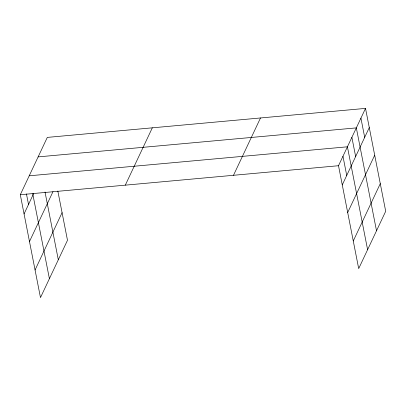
<?xml version="1.0" encoding="UTF-8"?>
<svg xmlns="http://www.w3.org/2000/svg" width="406" height="406" viewBox="0 0 406 406"><rect width="100%" height="100%" fill="white"/><g stroke="black" fill="none" stroke-linecap="round" stroke-linejoin="round"><path stroke-width="0.61" d="M57.83 191.013L67.492 240.281L40.483 297.608L20.3 194.728L47.309 137.401L365.517 108.392L385.7 211.272L358.691 268.599L338.508 165.719L365.517 108.392M24.066 213.916L33.764 193.332M29.486 241.534L52.983 191.657M35.068 269.99L62.077 212.663M125.307 185.156L152.316 127.824M233.496 175.29L260.51 117.963M342.273 184.908L369.282 127.58M347.688 212.526L374.697 155.199M353.271 240.981L380.28 183.654M38.128 156.894L356.331 127.885L376.514 230.765M29.212 175.808L347.419 146.799L367.603 249.68M20.3 194.728L338.508 165.719M360.924 118.136L364.689 137.324M351.875 137.34L355.641 156.533M342.963 156.259L346.729 175.448M45.02 192.038L58.312 259.774M32.734 193.763L49.4 278.689M26.456 193.936L28.521 204.457"/></g></svg>
